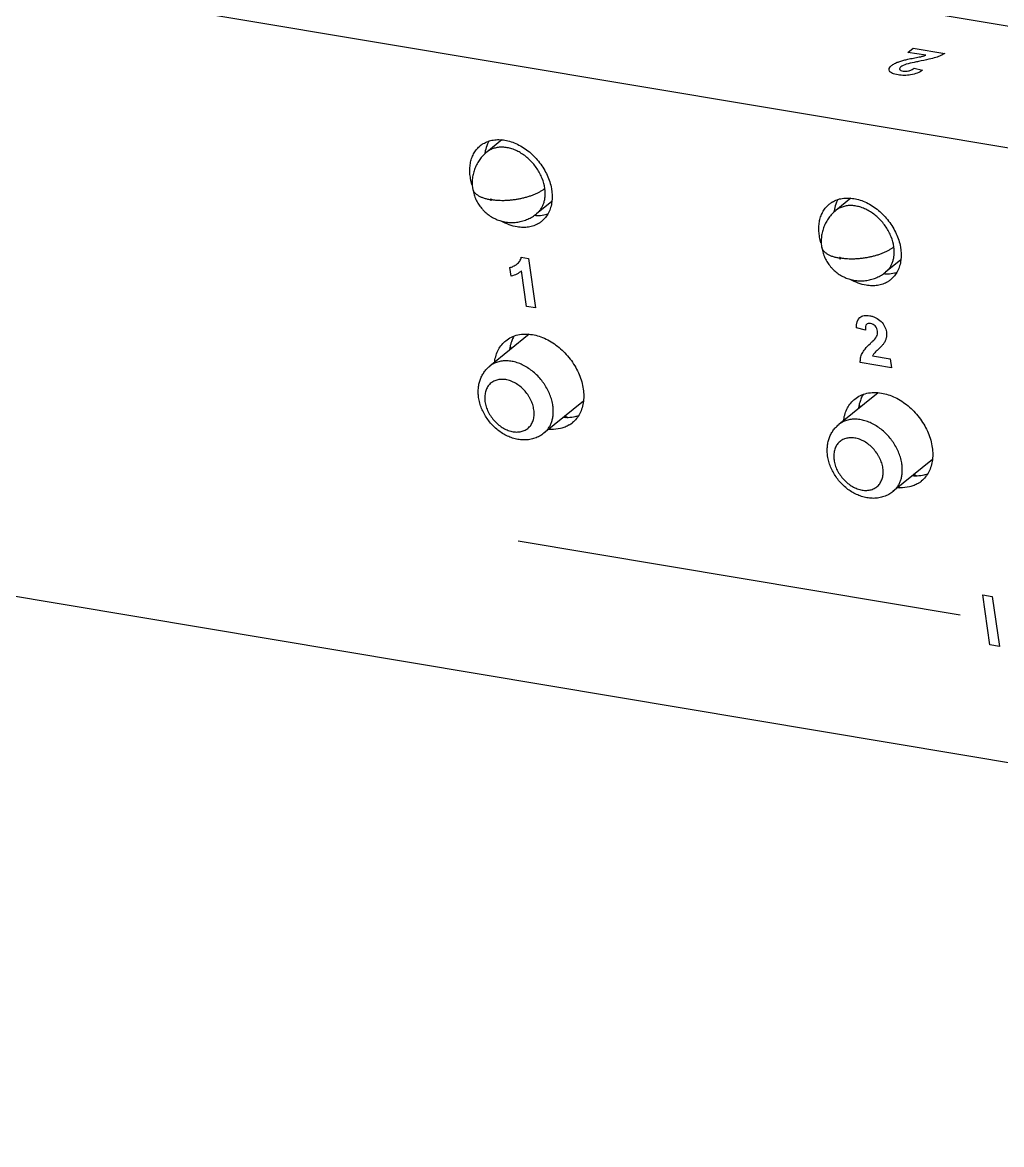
# Paper-space layout 'HD-MD4X2-4K-E_1' of a CAD drawing. Header units: inches. Extents: x 0 to 22, y 0 to 17.
# Drawn here: x 13.644 to 15.03, y 6.64 to 8.228 of the extents above; entities that cross this region are included whole.
import ezdxf

# ---------------------------------------------------------------- set-up
doc = ezdxf.new("R2010")
doc.units = ezdxf.units.IN
doc.header["$LTSCALE"] = 1.21
doc.header["$MEASUREMENT"] = 0
doc.layers.get('0').update_dxf_attribs({"linetype": 'CONTINUOUS'})

psp = doc.layouts.new('HD-MD4X2-4K-E_1')

# ---------------------------------------------------------------- linework, layer by layer
at = {"color": 7, "linetype": 'Continuous'}
for p, q in [((18.134, 7.5331), (11.9715, 8.5637)), ((14.4207, 8.327), (15.0468, 8.2222)), ((14.8977, 8.1861), (14.9052, 8.1922)), ((14.923, 8.1819), (14.8977, 8.1861)), ((14.9052, 8.1922), (14.95, 8.1847)), ((14.9066, 8.1635), (14.9185, 8.1607)), ((14.3228, 8.0622), (14.3013, 8.0448)), ((14.8171, 7.9795), (14.7957, 7.9621)), ((14.3935, 7.975), (14.372, 7.9576)), ((14.3359, 7.8694), (14.3341, 7.8815)), ((14.3502, 7.8961), (14.3604, 7.8944)), ((14.3604, 7.8944), (14.3703, 7.8243)), ((14.8878, 7.8924), (14.8663, 7.8749)), ((14.3578, 7.8264), (14.3506, 7.8768)), ((14.3703, 7.8243), (14.3578, 7.8264)), ((14.3613, 7.7869), (14.3055, 7.7417)), ((14.8376, 7.7927), (14.8249, 7.7961)), ((14.8477, 7.7562), (14.8727, 7.752)), ((14.8744, 7.7396), (14.8304, 7.7469)), ((14.8727, 7.752), (14.8744, 7.7396)), ((14.4382, 7.6921), (14.3823, 7.6468)), ((14.8556, 7.7042), (14.7998, 7.659)), ((18.2733, 6.6396), (12.0845, 7.6746)), ((14.9325, 7.6094), (14.8766, 7.5642)), ((14.3456, 7.4945), (14.9718, 7.3898)), ((15.0138, 7.3471), (15.0038, 7.418)), ((15.0038, 7.418), (15.0172, 7.4158)), ((15.0172, 7.4158), (15.0273, 7.3449)), ((15.0273, 7.3449), (15.0138, 7.3471))]:
    psp.add_line(p, q, dxfattribs=at)
for centre, radius, start, end in [((14.3153, 8.0254), 0.0367, 121.0951, 129.0263), ((14.3398, 8.0399), 0.041, 150.0519, 156.0315), ((14.3516, 8.0364), 0.0534, 171.4559, 173.4212), ((14.356, 8.0218), 0.079, 196.8203, 197.7921), ((14.8341, 7.9572), 0.041, 150.0519, 156.0315), ((14.8097, 7.9427), 0.0367, 121.0951, 129.0263), ((14.846, 7.9538), 0.0534, 171.4559, 173.4212), ((14.3742, 8.0082), 0.053, 264.681, 267.7378), ((14.3559, 7.9753), 0.0367, 301.0951, 309.0263), ((14.3752, 7.9961), 0.0408, 283.198, 288.0716), ((14.8504, 7.9391), 0.079, 196.8203, 197.7921), ((14.8685, 7.9255), 0.053, 264.681, 267.7378), ((14.8695, 7.9134), 0.0408, 283.198, 288.0716), ((14.8502, 7.8927), 0.0367, 301.0951, 309.0263), ((14.4319, 7.7812), 0.098, 186.3786, 189.0575), ((14.3701, 7.7405), 0.0581, 171.9598, 173.1176), ((14.9262, 7.6985), 0.098, 186.3786, 189.0575), ((14.4154, 7.7267), 0.0575, 265.0015, 267.7408), ((14.4475, 7.7632), 0.0989, 248.9766, 251.6609), ((14.3974, 7.6926), 0.0399, 301.0951, 309.0263), ((14.4166, 7.7134), 0.0441, 283.1916, 289.78), ((14.8644, 7.6578), 0.0581, 171.9598, 173.1176), ((14.3944, 7.7094), 0.0571, 264.9888, 267.776), ((14.9097, 7.644), 0.0575, 265.0015, 267.7408), ((14.9418, 7.6805), 0.0989, 248.9766, 251.6609), ((14.8917, 7.6099), 0.0399, 301.0951, 309.0263), ((14.9109, 7.6308), 0.0441, 283.1916, 289.78), ((14.8888, 7.6267), 0.0571, 264.9888, 267.776)]:
    psp.add_arc(centre, radius, start, end, dxfattribs=at)
for points, knots in [([(14.95, 8.1847), (14.9483, 8.1836), (14.9445, 8.1815), (14.9369, 8.1785), (14.9262, 8.1758), (14.9179, 8.1741), (14.913, 8.1731)], [0, 0, 0, 0, 0.191305, 0.386462, 0.638615, 1, 1, 1, 1]), ([(14.9185, 8.1607), (14.9144, 8.158), (14.9055, 8.154), (14.8923, 8.1532), (14.8834, 8.1541), (14.8756, 8.156), (14.8697, 8.1603), (14.8718, 8.1654), (14.8758, 8.1683), (14.8765, 8.1688)], [0, 0, 0, 0, 0.25118, 0.364908, 0.489935, 0.623559, 0.740564, 0.956377, 1, 1, 1, 1]), ([(14.8765, 8.1688), (14.878, 8.1698), (14.8811, 8.1714), (14.8864, 8.1734), (14.8919, 8.175), (14.8984, 8.1765), (14.9057, 8.178), (14.9126, 8.1793), (14.9176, 8.1803), (14.9207, 8.1811), (14.9223, 8.1816), (14.923, 8.1819)], [0, 0, 0, 0, 0.135977, 0.245026, 0.369082, 0.482626, 0.648223, 0.806336, 0.896825, 0.951079, 1, 1, 1, 1]), ([(14.8955, 8.1692), (14.8925, 8.1683), (14.8874, 8.1661), (14.885, 8.1624), (14.8875, 8.1604), (14.8908, 8.1596), (14.8946, 8.1592), (14.8981, 8.1596), (14.8998, 8.1601), (14.9003, 8.1603)], [0, 0, 0, 0, 0.270949, 0.499437, 0.605612, 0.725485, 0.845201, 0.95374, 1, 1, 1, 1]), ([(14.913, 8.1731), (14.9109, 8.1727), (14.905, 8.1715), (14.899, 8.1703), (14.8955, 8.1692)], [0, 0, 0, 0, 0.353209, 1, 1, 1, 1]), ([(14.2964, 8.0568), (14.2985, 8.0581), (14.3031, 8.0603), (14.3107, 8.0622), (14.3187, 8.0627), (14.3242, 8.0622), (14.3269, 8.0618)], [0, 0, 0, 0, 0.23666, 0.480611, 0.734781, 1, 1, 1, 1]), ([(14.3024, 8.0565), (14.3019, 8.0556), (14.3004, 8.0517), (14.2993, 8.0475), (14.2989, 8.0444)], [0, 0, 0, 0, 0.243844, 1, 1, 1, 1]), ([(14.3269, 8.0618), (14.3299, 8.0613), (14.336, 8.0597), (14.3481, 8.0548), (14.3594, 8.0474), (14.3695, 8.038), (14.3764, 8.03), (14.3823, 8.0213), (14.3886, 8.0093), (14.3937, 7.9937), (14.3944, 7.9779), (14.3921, 7.9665), (14.389, 7.9588), (14.3847, 7.9522), (14.381, 7.9484), (14.379, 7.9468)], [0, 0, 0, 0, 0.06053, 0.124046, 0.257571, 0.326686, 0.396397, 0.465921, 0.534507, 0.665931, 0.786893, 0.843266, 0.897119, 0.949075, 1, 1, 1, 1]), ([(14.2804, 7.9989), (14.2796, 8.0016), (14.2783, 8.007), (14.2772, 8.0152), (14.2773, 8.023), (14.2783, 8.0305), (14.2803, 8.0375), (14.2833, 8.0438), (14.2873, 8.0493), (14.2905, 8.0525), (14.2922, 8.0539)], [0, 0, 0, 0, 0.142068, 0.279157, 0.410819, 0.537004, 0.65807, 0.774743, 0.88823, 1, 1, 1, 1]), ([(14.3013, 8.0448), (14.2995, 8.0433), (14.2968, 8.0408), (14.2936, 8.0373), (14.2914, 8.0344), (14.2894, 8.0315), (14.287, 8.0273), (14.2844, 8.0219), (14.2826, 8.0162), (14.2816, 8.0115), (14.281, 8.008), (14.2807, 8.0044), (14.2807, 7.9996), (14.2809, 7.996), (14.2813, 7.9936)], [0, 0, 0, 0, 0.124947, 0.187481, 0.249998, 0.312508, 0.37502, 0.499991, 0.624961, 0.687474, 0.749986, 0.812508, 0.875048, 1, 1, 1, 1]), ([(14.3836, 7.9933), (14.3829, 7.9982), (14.3813, 8.0043), (14.3783, 8.0111), (14.376, 8.0158), (14.3726, 8.0214), (14.3679, 8.0278), (14.3626, 8.0336), (14.3567, 8.0387), (14.3504, 8.0432), (14.3439, 8.0468), (14.3372, 8.0495), (14.3305, 8.0512), (14.325, 8.0518), (14.3207, 8.0518), (14.3175, 8.0516), (14.3145, 8.051), (14.3116, 8.0503), (14.3088, 8.0493), (14.3062, 8.048), (14.3037, 8.0465), (14.3021, 8.0454), (14.3013, 8.0448)], [0, 0, 0, 0, 0.129601, 0.1633, 0.197367, 0.266292, 0.335783, 0.405194, 0.473884, 0.54125, 0.606758, 0.669987, 0.730657, 0.788668, 0.816725, 0.844178, 0.871079, 0.897492, 0.923495, 0.949179, 0.974645, 1, 1, 1, 1]), ([(14.2813, 7.9936), (14.2816, 7.9912), (14.2824, 7.9875), (14.2839, 7.9828), (14.2856, 7.9782), (14.2884, 7.9727), (14.2919, 7.9676), (14.2951, 7.9639), (14.2977, 7.9612), (14.3004, 7.9587), (14.3042, 7.9556), (14.3084, 7.9529), (14.3128, 7.9506), (14.3162, 7.9491), (14.3196, 7.9479), (14.3232, 7.9469), (14.3268, 7.9461), (14.3305, 7.9455), (14.3342, 7.9452), (14.3391, 7.9451), (14.3452, 7.9457), (14.3513, 7.947), (14.356, 7.9485), (14.3594, 7.9499), (14.3627, 7.9515), (14.367, 7.9539), (14.3701, 7.9561), (14.372, 7.9576)], [0, 0, 0, 0, 0.062474, 0.093749, 0.125015, 0.187504, 0.249997, 0.281258, 0.312518, 0.343777, 0.375035, 0.437516, 0.468773, 0.500028, 0.531281, 0.562533, 0.593785, 0.62504, 0.656296, 0.687549, 0.750017, 0.812496, 0.84375, 0.875001, 0.906257, 0.937526, 1, 1, 1, 1]), ([(14.2813, 7.9936), (14.2813, 7.9931), (14.2815, 7.9922), (14.282, 7.9908), (14.2827, 7.9895), (14.2835, 7.9882), (14.2846, 7.987), (14.2858, 7.9858), (14.2872, 7.9847), (14.2888, 7.9836), (14.2905, 7.9826), (14.2924, 7.9817), (14.2944, 7.9808), (14.2973, 7.9797), (14.3014, 7.9785), (14.3047, 7.9779), (14.3065, 7.9776)], [0, 0, 0, 0, 0.044652, 0.089958, 0.136533, 0.18493, 0.235621, 0.28898, 0.345299, 0.404792, 0.467588, 0.533761, 0.603338, 0.676295, 0.832058, 1, 1, 1, 1]), ([(14.3836, 7.9933), (14.3826, 7.9925), (14.3805, 7.991), (14.377, 7.9888), (14.3731, 7.9867), (14.3688, 7.9848), (14.3643, 7.983), (14.3595, 7.9814), (14.3545, 7.98), (14.3493, 7.9788), (14.3441, 7.9778), (14.3387, 7.977), (14.3334, 7.9764), (14.3281, 7.9761), (14.3228, 7.976), (14.3178, 7.9762), (14.3129, 7.9766), (14.3097, 7.977), (14.3081, 7.9773)], [0, 0, 0, 0, 0.048773, 0.101229, 0.157095, 0.216073, 0.277801, 0.341857, 0.407775, 0.47506, 0.543198, 0.611661, 0.679913, 0.747422, 0.813664, 0.878156, 0.940433, 1, 1, 1, 1]), ([(14.372, 7.9576), (14.3726, 7.9581), (14.3737, 7.9591), (14.3753, 7.9607), (14.3767, 7.9624), (14.3785, 7.9649), (14.3805, 7.9683), (14.3823, 7.9728), (14.3835, 7.9776), (14.384, 7.9818), (14.3842, 7.9852), (14.3841, 7.9888), (14.3839, 7.9915), (14.3836, 7.9933)], [0, 0, 0, 0, 0.057314, 0.114782, 0.172554, 0.230773, 0.349013, 0.470526, 0.596031, 0.725998, 0.792756, 0.860692, 1, 1, 1, 1]), ([(14.3081, 7.9773), (14.3081, 7.9774), (14.3081, 7.9775), (14.308, 7.9777), (14.3078, 7.978), (14.3076, 7.9782), (14.3074, 7.9783), (14.3072, 7.9783), (14.307, 7.9783), (14.3069, 7.9783), (14.3068, 7.9782), (14.3066, 7.9782), (14.3066, 7.978), (14.3065, 7.9779), (14.3065, 7.9777), (14.3065, 7.9776), (14.3065, 7.9776)], [0, 0, 0, 0, 0.066188, 0.135773, 0.2788, 0.419025, 0.485581, 0.548553, 0.607675, 0.663403, 0.716663, 0.769029, 0.822305, 0.878161, 0.937443, 1, 1, 1, 1]), ([(14.3065, 7.9776), (14.3065, 7.9775), (14.3065, 7.9774), (14.3066, 7.9772), (14.3068, 7.9769), (14.3071, 7.9767), (14.3073, 7.9766), (14.3074, 7.9765), (14.3076, 7.9765), (14.3077, 7.9766), (14.3079, 7.9766), (14.308, 7.9767), (14.3081, 7.9768), (14.3081, 7.977), (14.3082, 7.9771), (14.3081, 7.9772), (14.3081, 7.9773)], [0, 0, 0, 0, 0.066188, 0.135773, 0.2788, 0.419025, 0.485581, 0.548553, 0.607675, 0.663403, 0.716663, 0.769029, 0.822305, 0.878161, 0.937443, 1, 1, 1, 1]), ([(14.7907, 7.9741), (14.7928, 7.9754), (14.7974, 7.9776), (14.805, 7.9795), (14.813, 7.9801), (14.8185, 7.9795), (14.8212, 7.9791)], [0, 0, 0, 0, 0.23666, 0.480611, 0.734781, 1, 1, 1, 1]), ([(14.8212, 7.9791), (14.8242, 7.9786), (14.8303, 7.9771), (14.8424, 7.9722), (14.8538, 7.9647), (14.8638, 7.9553), (14.8707, 7.9474), (14.8766, 7.9387), (14.8829, 7.9266), (14.888, 7.9111), (14.8887, 7.8953), (14.8864, 7.8838), (14.8833, 7.8762), (14.879, 7.8695), (14.8753, 7.8658), (14.8733, 7.8642)], [0, 0, 0, 0, 0.06053, 0.124046, 0.257571, 0.326686, 0.396397, 0.465921, 0.534507, 0.665931, 0.786893, 0.843266, 0.897119, 0.949075, 1, 1, 1, 1]), ([(14.7747, 7.9163), (14.7739, 7.919), (14.7726, 7.9244), (14.7716, 7.9325), (14.7716, 7.9403), (14.7726, 7.9478), (14.7746, 7.9548), (14.7777, 7.9611), (14.7816, 7.9667), (14.7848, 7.9698), (14.7865, 7.9712)], [0, 0, 0, 0, 0.142068, 0.279157, 0.410819, 0.537004, 0.65807, 0.774743, 0.88823, 1, 1, 1, 1]), ([(14.7957, 7.9621), (14.7938, 7.9606), (14.7912, 7.9582), (14.788, 7.9546), (14.7857, 7.9518), (14.7837, 7.9488), (14.7813, 7.9447), (14.7787, 7.9392), (14.7769, 7.9335), (14.7759, 7.9288), (14.7754, 7.9253), (14.7751, 7.9217), (14.775, 7.9169), (14.7752, 7.9133), (14.7756, 7.9109)], [0, 0, 0, 0, 0.124947, 0.187481, 0.249998, 0.312508, 0.37502, 0.499991, 0.624961, 0.687474, 0.749986, 0.812508, 0.875048, 1, 1, 1, 1]), ([(14.7967, 7.9739), (14.7962, 7.9729), (14.7947, 7.969), (14.7937, 7.9649), (14.7932, 7.9617)], [0, 0, 0, 0, 0.243844, 1, 1, 1, 1]), ([(14.8779, 7.9107), (14.8772, 7.9155), (14.8756, 7.9216), (14.8726, 7.9285), (14.8703, 7.9331), (14.867, 7.9388), (14.8622, 7.9451), (14.8569, 7.9509), (14.851, 7.9561), (14.8448, 7.9605), (14.8382, 7.9641), (14.8315, 7.9668), (14.8248, 7.9685), (14.8193, 7.9692), (14.815, 7.9692), (14.8119, 7.9689), (14.8088, 7.9684), (14.8059, 7.9676), (14.8031, 7.9666), (14.8005, 7.9654), (14.798, 7.9639), (14.7964, 7.9627), (14.7957, 7.9621)], [0, 0, 0, 0, 0.129601, 0.1633, 0.197367, 0.266292, 0.335783, 0.405194, 0.473884, 0.54125, 0.606758, 0.669987, 0.730657, 0.788668, 0.816725, 0.844178, 0.871079, 0.897492, 0.923495, 0.949179, 0.974645, 1, 1, 1, 1]), ([(14.3443, 7.9389), (14.3404, 7.9396), (14.3326, 7.9417), (14.3253, 7.9452), (14.3217, 7.9472)], [0, 0, 0, 0, 0.485603, 1, 1, 1, 1]), ([(14.3721, 7.9552), (14.3732, 7.9552), (14.3773, 7.9551), (14.3815, 7.9556), (14.3845, 7.9563)], [0, 0, 0, 0, 0.256596, 1, 1, 1, 1]), ([(14.3748, 7.9439), (14.3727, 7.9426), (14.3681, 7.9404), (14.3606, 7.9385), (14.3525, 7.938), (14.3471, 7.9385), (14.3443, 7.9389)], [0, 0, 0, 0, 0.23666, 0.480611, 0.734781, 1, 1, 1, 1]), ([(14.7756, 7.9109), (14.7759, 7.9085), (14.7767, 7.9049), (14.7782, 7.9002), (14.78, 7.8956), (14.7827, 7.8901), (14.7862, 7.885), (14.7894, 7.8812), (14.792, 7.8785), (14.7947, 7.876), (14.7986, 7.8729), (14.8027, 7.8702), (14.8071, 7.868), (14.8105, 7.8665), (14.8139, 7.8652), (14.8175, 7.8642), (14.8211, 7.8634), (14.8248, 7.8629), (14.8285, 7.8626), (14.8334, 7.8625), (14.8396, 7.863), (14.8456, 7.8643), (14.8503, 7.8658), (14.8537, 7.8672), (14.857, 7.8688), (14.8613, 7.8712), (14.8644, 7.8734), (14.8663, 7.8749)], [0, 0, 0, 0, 0.062474, 0.093749, 0.125015, 0.187504, 0.249997, 0.281258, 0.312518, 0.343777, 0.375035, 0.437516, 0.468773, 0.500028, 0.531281, 0.562533, 0.593785, 0.62504, 0.656296, 0.687549, 0.750017, 0.812496, 0.84375, 0.875001, 0.906257, 0.937526, 1, 1, 1, 1]), ([(14.7756, 7.9109), (14.7756, 7.9105), (14.7758, 7.9095), (14.7763, 7.9082), (14.777, 7.9069), (14.7779, 7.9056), (14.7789, 7.9043), (14.7801, 7.9032), (14.7815, 7.902), (14.7831, 7.901), (14.7848, 7.8999), (14.7867, 7.899), (14.7887, 7.8981), (14.7917, 7.897), (14.7957, 7.8959), (14.7991, 7.8952), (14.8008, 7.8949)], [0, 0, 0, 0, 0.044652, 0.089958, 0.136533, 0.18493, 0.235621, 0.28898, 0.345299, 0.404792, 0.467588, 0.533761, 0.603338, 0.676295, 0.832058, 1, 1, 1, 1]), ([(14.8779, 7.9107), (14.8769, 7.9099), (14.8748, 7.9083), (14.8713, 7.9061), (14.8674, 7.904), (14.8631, 7.9021), (14.8586, 7.9003), (14.8538, 7.8987), (14.8488, 7.8973), (14.8437, 7.8961), (14.8384, 7.8951), (14.833, 7.8943), (14.8277, 7.8938), (14.8224, 7.8934), (14.8172, 7.8934), (14.8121, 7.8935), (14.8072, 7.8939), (14.804, 7.8944), (14.8025, 7.8946)], [0, 0, 0, 0, 0.048773, 0.101229, 0.157095, 0.216073, 0.277801, 0.341857, 0.407775, 0.47506, 0.543198, 0.611661, 0.679913, 0.747422, 0.813664, 0.878156, 0.940433, 1, 1, 1, 1]), ([(14.8663, 7.8749), (14.8669, 7.8754), (14.868, 7.8764), (14.8696, 7.878), (14.8711, 7.8798), (14.8729, 7.8822), (14.8748, 7.8856), (14.8766, 7.8901), (14.8778, 7.8949), (14.8783, 7.8991), (14.8785, 7.9026), (14.8784, 7.9062), (14.8782, 7.9089), (14.8779, 7.9107)], [0, 0, 0, 0, 0.057314, 0.114782, 0.172554, 0.230773, 0.349013, 0.470526, 0.596031, 0.725998, 0.792756, 0.860692, 1, 1, 1, 1]), ([(14.3341, 7.8815), (14.3358, 7.8818), (14.3393, 7.8831), (14.3441, 7.8861), (14.3483, 7.8902), (14.3498, 7.894), (14.3502, 7.8961)], [0, 0, 0, 0, 0.219785, 0.481748, 0.75033, 1, 1, 1, 1]), ([(14.8025, 7.8946), (14.8024, 7.8947), (14.8024, 7.8948), (14.8023, 7.895), (14.8021, 7.8953), (14.8019, 7.8955), (14.8017, 7.8956), (14.8015, 7.8956), (14.8014, 7.8957), (14.8012, 7.8956), (14.8011, 7.8956), (14.801, 7.8955), (14.8009, 7.8954), (14.8008, 7.8952), (14.8008, 7.8951), (14.8008, 7.895), (14.8008, 7.8949)], [0, 0, 0, 0, 0.066188, 0.135773, 0.2788, 0.419025, 0.485581, 0.548553, 0.607675, 0.663403, 0.716663, 0.769029, 0.822305, 0.878161, 0.937443, 1, 1, 1, 1]), ([(14.8008, 7.8949), (14.8008, 7.8948), (14.8008, 7.8947), (14.8009, 7.8945), (14.8011, 7.8942), (14.8014, 7.894), (14.8016, 7.8939), (14.8018, 7.8939), (14.8019, 7.8939), (14.8021, 7.8939), (14.8022, 7.8939), (14.8023, 7.894), (14.8024, 7.8942), (14.8024, 7.8943), (14.8025, 7.8945), (14.8025, 7.8946), (14.8025, 7.8946)], [0, 0, 0, 0, 0.066188, 0.135773, 0.2788, 0.419025, 0.485581, 0.548553, 0.607675, 0.663403, 0.716663, 0.769029, 0.822305, 0.878161, 0.937443, 1, 1, 1, 1]), ([(14.8664, 7.8725), (14.8675, 7.8725), (14.8717, 7.8725), (14.8758, 7.873), (14.8789, 7.8737)], [0, 0, 0, 0, 0.256596, 1, 1, 1, 1]), ([(14.8386, 7.8563), (14.8348, 7.8569), (14.827, 7.8591), (14.8196, 7.8625), (14.816, 7.8646)], [0, 0, 0, 0, 0.485603, 1, 1, 1, 1]), ([(14.8692, 7.8612), (14.867, 7.86), (14.8624, 7.8578), (14.8549, 7.8559), (14.8468, 7.8553), (14.8414, 7.8558), (14.8386, 7.8563)], [0, 0, 0, 0, 0.23666, 0.480611, 0.734781, 1, 1, 1, 1]), ([(14.8249, 7.7961), (14.8247, 7.8018), (14.8266, 7.8104), (14.8359, 7.8138), (14.8425, 7.8135), (14.8482, 7.8122), (14.8538, 7.81), (14.8599, 7.8055), (14.8653, 7.7982), (14.8672, 7.7919), (14.8675, 7.7884), (14.8675, 7.7875)], [0, 0, 0, 0, 0.250781, 0.364429, 0.489318, 0.559478, 0.623277, 0.739971, 0.849546, 0.960295, 1, 1, 1, 1]), ([(14.8534, 7.7836), (14.8545, 7.7858), (14.8557, 7.7906), (14.8529, 7.7979), (14.8485, 7.8012), (14.845, 7.8023), (14.8415, 7.8023), (14.8394, 7.8011), (14.8386, 7.8), (14.8384, 7.7996)], [0, 0, 0, 0, 0.270825, 0.499229, 0.605401, 0.725522, 0.844994, 0.953722, 1, 1, 1, 1]), ([(14.3283, 7.7778), (14.3307, 7.7798), (14.3361, 7.7832), (14.3454, 7.7864), (14.3555, 7.7875), (14.3624, 7.787), (14.3659, 7.7864)], [0, 0, 0, 0, 0.236576, 0.479288, 0.733143, 1, 1, 1, 1]), ([(14.3659, 7.7864), (14.3692, 7.7859), (14.3758, 7.7842), (14.3889, 7.7789), (14.4012, 7.7708), (14.4122, 7.7606), (14.4196, 7.752), (14.426, 7.7425), (14.4329, 7.7295), (14.4384, 7.7126), (14.4392, 7.6954), (14.4366, 7.6829), (14.4333, 7.6747), (14.4286, 7.6674), (14.4246, 7.6634), (14.4225, 7.6616)], [0, 0, 0, 0, 0.06053, 0.124046, 0.257571, 0.326686, 0.396397, 0.465921, 0.534507, 0.665931, 0.786893, 0.843266, 0.897119, 0.949075, 1, 1, 1, 1]), ([(14.8675, 7.7875), (14.8675, 7.7869), (14.8675, 7.7848), (14.8671, 7.7813), (14.8655, 7.7772), (14.8634, 7.7734), (14.8602, 7.7697), (14.8577, 7.7673), (14.8562, 7.7659)], [0, 0, 0, 0, 0.063061, 0.218414, 0.384723, 0.574148, 0.74748, 1, 1, 1, 1]), ([(14.3126, 7.7486), (14.313, 7.7515), (14.3143, 7.7573), (14.3176, 7.7653), (14.3223, 7.7722), (14.3262, 7.7761), (14.3283, 7.7778)], [0, 0, 0, 0, 0.263888, 0.516431, 0.760513, 1, 1, 1, 1]), ([(14.3352, 7.773), (14.335, 7.7723), (14.3342, 7.7695), (14.3337, 7.7666), (14.3334, 7.7644)], [0, 0, 0, 0, 0.245887, 1, 1, 1, 1]), ([(14.3402, 7.7844), (14.3391, 7.7827), (14.3372, 7.779), (14.3357, 7.775), (14.3352, 7.773)], [0, 0, 0, 0, 0.49279, 1, 1, 1, 1]), ([(14.8304, 7.7469), (14.8303, 7.7492), (14.8306, 7.7537), (14.8328, 7.7603), (14.8376, 7.767), (14.8419, 7.7714), (14.8446, 7.7739)], [0, 0, 0, 0, 0.191271, 0.386376, 0.638809, 1, 1, 1, 1]), ([(14.8446, 7.7739), (14.8457, 7.775), (14.8487, 7.7781), (14.852, 7.7811), (14.8534, 7.7836)], [0, 0, 0, 0, 0.353526, 1, 1, 1, 1]), ([(14.8562, 7.7659), (14.8548, 7.7646), (14.8526, 7.7625), (14.85, 7.7598), (14.8486, 7.7579), (14.848, 7.7567), (14.8477, 7.7562)], [0, 0, 0, 0, 0.449919, 0.707013, 0.860862, 1, 1, 1, 1]), ([(14.2898, 7.6973), (14.2895, 7.6994), (14.2892, 7.7036), (14.2893, 7.7089), (14.2897, 7.713), (14.2903, 7.7161), (14.291, 7.719), (14.2922, 7.723), (14.2941, 7.7277), (14.2967, 7.732), (14.2991, 7.7353), (14.3017, 7.7383), (14.3039, 7.7404), (14.3055, 7.7417)], [0, 0, 0, 0, 0.129137, 0.256642, 0.31983, 0.382665, 0.445195, 0.507468, 0.631295, 0.754503, 0.815961, 0.877337, 1, 1, 1, 1]), ([(14.395, 7.6857), (14.3948, 7.687), (14.3944, 7.6896), (14.3931, 7.6948), (14.3909, 7.7013), (14.3874, 7.709), (14.3838, 7.715), (14.3805, 7.7197), (14.3769, 7.7242), (14.3721, 7.7295), (14.3657, 7.7351), (14.36, 7.7391), (14.3553, 7.7419), (14.3505, 7.7443), (14.3445, 7.7468), (14.3372, 7.7487), (14.3312, 7.7493), (14.3265, 7.7493), (14.3231, 7.749), (14.3198, 7.7485), (14.3167, 7.7477), (14.3136, 7.7466), (14.3107, 7.7452), (14.308, 7.7436), (14.3063, 7.7423), (14.3055, 7.7417)], [0, 0, 0, 0, 0.0316, 0.063822, 0.129824, 0.197541, 0.266448, 0.301165, 0.335942, 0.405334, 0.474005, 0.541351, 0.574371, 0.606869, 0.67008, 0.730732, 0.788727, 0.816776, 0.844222, 0.871115, 0.89752, 0.923516, 0.949193, 0.974652, 1, 1, 1, 1]), ([(14.368, 7.68), (14.3679, 7.6812), (14.3674, 7.6837), (14.3664, 7.6873), (14.3651, 7.691), (14.3634, 7.6946), (14.3615, 7.6981), (14.3586, 7.7026), (14.3544, 7.7079), (14.3485, 7.7133), (14.3421, 7.7177), (14.3363, 7.7204), (14.3317, 7.7219), (14.3283, 7.7227), (14.3249, 7.7231), (14.3216, 7.7231), (14.3184, 7.7228), (14.3154, 7.7221), (14.3125, 7.7211), (14.3099, 7.7197), (14.3074, 7.718), (14.3052, 7.716), (14.3033, 7.7137), (14.3017, 7.7111), (14.3004, 7.7082), (14.2994, 7.7052), (14.2988, 7.702), (14.2984, 7.6986), (14.2984, 7.6951), (14.2987, 7.6928), (14.2988, 7.6916)], [0, 0, 0, 0, 0.032781, 0.066428, 0.100794, 0.135756, 0.171191, 0.206952, 0.278756, 0.349927, 0.41924, 0.485667, 0.517597, 0.548582, 0.578611, 0.607708, 0.635943, 0.663419, 0.690286, 0.716722, 0.742934, 0.769142, 0.795567, 0.822417, 0.849873, 0.878078, 0.907143, 0.937149, 0.968122, 1, 1, 1, 1]), ([(14.3823, 7.6468), (14.3814, 7.6461), (14.3794, 7.6446), (14.3762, 7.6427), (14.3729, 7.641), (14.3695, 7.6397), (14.3659, 7.6386), (14.3623, 7.6379), (14.3586, 7.6374), (14.3536, 7.6372), (14.3472, 7.6376), (14.3397, 7.6392), (14.3323, 7.6419), (14.3252, 7.6455), (14.3185, 7.6499), (14.3123, 7.6551), (14.3066, 7.6611), (14.3016, 7.6676), (14.2973, 7.6746), (14.2938, 7.6819), (14.2913, 7.6895), (14.2902, 7.6947), (14.2898, 7.6973)], [0, 0, 0, 0, 0.02939, 0.058764, 0.088171, 0.117641, 0.147185, 0.176818, 0.206571, 0.236468, 0.296768, 0.357954, 0.42016, 0.483412, 0.54762, 0.612578, 0.677989, 0.743503, 0.808755, 0.873403, 0.937223, 1, 1, 1, 1]), ([(14.2988, 7.6916), (14.299, 7.6903), (14.2995, 7.6879), (14.3005, 7.6842), (14.3018, 7.6806), (14.3034, 7.677), (14.3053, 7.6735), (14.3083, 7.669), (14.3125, 7.6637), (14.3184, 7.6582), (14.3248, 7.6538), (14.3305, 7.6511), (14.3352, 7.6496), (14.3386, 7.6489), (14.342, 7.6485), (14.3453, 7.6485), (14.3485, 7.6488), (14.3515, 7.6495), (14.3544, 7.6505), (14.357, 7.6519), (14.3595, 7.6536), (14.3616, 7.6556), (14.3636, 7.6579), (14.3652, 7.6605), (14.3665, 7.6633), (14.3675, 7.6663), (14.3681, 7.6696), (14.3685, 7.6729), (14.3684, 7.6764), (14.3682, 7.6788), (14.368, 7.68)], [0, 0, 0, 0, 0.032781, 0.066428, 0.100794, 0.135756, 0.171191, 0.206952, 0.278756, 0.349927, 0.41924, 0.485667, 0.517597, 0.548582, 0.578611, 0.607708, 0.635943, 0.663419, 0.690286, 0.716722, 0.742934, 0.769142, 0.795567, 0.822417, 0.849873, 0.878078, 0.907143, 0.937149, 0.968122, 1, 1, 1, 1]), ([(14.8069, 7.6659), (14.8074, 7.6689), (14.8086, 7.6746), (14.8119, 7.6826), (14.8166, 7.6896), (14.8205, 7.6935), (14.8226, 7.6952)], [0, 0, 0, 0, 0.263888, 0.516431, 0.760513, 1, 1, 1, 1]), ([(14.8226, 7.6952), (14.825, 7.6972), (14.8304, 7.7006), (14.8397, 7.7037), (14.8498, 7.7049), (14.8568, 7.7043), (14.8602, 7.7037)], [0, 0, 0, 0, 0.236576, 0.479288, 0.733143, 1, 1, 1, 1]), ([(14.8295, 7.6903), (14.8293, 7.6896), (14.8285, 7.6868), (14.828, 7.6839), (14.8278, 7.6818)], [0, 0, 0, 0, 0.245887, 1, 1, 1, 1]), ([(14.8345, 7.7018), (14.8334, 7.7), (14.8315, 7.6963), (14.8301, 7.6923), (14.8295, 7.6903)], [0, 0, 0, 0, 0.49279, 1, 1, 1, 1]), ([(14.8602, 7.7037), (14.8635, 7.7032), (14.8701, 7.7015), (14.8832, 7.6962), (14.8956, 7.6881), (14.9065, 7.678), (14.9139, 7.6693), (14.9203, 7.6599), (14.9272, 7.6468), (14.9327, 7.6299), (14.9335, 7.6127), (14.931, 7.6003), (14.9277, 7.592), (14.9229, 7.5847), (14.9189, 7.5807), (14.9168, 7.579)], [0, 0, 0, 0, 0.06053, 0.124046, 0.257571, 0.326686, 0.396397, 0.465921, 0.534507, 0.665931, 0.786893, 0.843266, 0.897119, 0.949075, 1, 1, 1, 1]), ([(14.3823, 7.6468), (14.3836, 7.6479), (14.386, 7.6501), (14.3891, 7.6541), (14.3912, 7.6577), (14.3925, 7.6609), (14.3937, 7.6642), (14.3949, 7.6686), (14.3954, 7.6731), (14.3956, 7.6769), (14.3955, 7.6808), (14.3953, 7.6838), (14.395, 7.6857)], [0, 0, 0, 0, 0.114712, 0.230633, 0.348885, 0.409225, 0.470482, 0.595988, 0.725961, 0.792749, 0.860727, 1, 1, 1, 1]), ([(14.4179, 7.6585), (14.4161, 7.6573), (14.4122, 7.6554), (14.4037, 7.6527), (14.3968, 7.6521), (14.3922, 7.6523)], [0, 0, 0, 0, 0.240397, 0.486042, 1, 1, 1, 1]), ([(14.4132, 7.6693), (14.4143, 7.6692), (14.4189, 7.6692), (14.4234, 7.6697), (14.4267, 7.6705)], [0, 0, 0, 0, 0.256596, 1, 1, 1, 1]), ([(14.7841, 7.6146), (14.7838, 7.6167), (14.7835, 7.6209), (14.7836, 7.6262), (14.784, 7.6303), (14.7846, 7.6334), (14.7853, 7.6364), (14.7865, 7.6403), (14.7884, 7.645), (14.791, 7.6494), (14.7934, 7.6526), (14.796, 7.6557), (14.7983, 7.6577), (14.7998, 7.659)], [0, 0, 0, 0, 0.129137, 0.256642, 0.31983, 0.382665, 0.445195, 0.507468, 0.631295, 0.754503, 0.815961, 0.877337, 1, 1, 1, 1]), ([(14.8893, 7.6031), (14.8891, 7.6043), (14.8887, 7.6069), (14.8874, 7.6122), (14.8853, 7.6187), (14.8817, 7.6263), (14.8781, 7.6324), (14.8748, 7.637), (14.8712, 7.6415), (14.8664, 7.6468), (14.86, 7.6524), (14.8543, 7.6565), (14.8496, 7.6592), (14.8449, 7.6617), (14.8388, 7.6641), (14.8316, 7.666), (14.8255, 7.6667), (14.8208, 7.6667), (14.8174, 7.6664), (14.8141, 7.6658), (14.811, 7.665), (14.8079, 7.6639), (14.8051, 7.6625), (14.8023, 7.6609), (14.8006, 7.6597), (14.7998, 7.659)], [0, 0, 0, 0, 0.0316, 0.063822, 0.129824, 0.197541, 0.266448, 0.301165, 0.335942, 0.405334, 0.474005, 0.541351, 0.574371, 0.606869, 0.67008, 0.730732, 0.788727, 0.816776, 0.844222, 0.871115, 0.89752, 0.923516, 0.949193, 0.974652, 1, 1, 1, 1]), ([(14.8624, 7.5973), (14.8622, 7.5985), (14.8617, 7.601), (14.8607, 7.6047), (14.8594, 7.6083), (14.8578, 7.6119), (14.8558, 7.6154), (14.8529, 7.6199), (14.8487, 7.6252), (14.8428, 7.6306), (14.8364, 7.6351), (14.8306, 7.6378), (14.826, 7.6393), (14.8226, 7.64), (14.8192, 7.6404), (14.8159, 7.6404), (14.8127, 7.6401), (14.8097, 7.6394), (14.8068, 7.6384), (14.8042, 7.637), (14.8017, 7.6353), (14.7995, 7.6333), (14.7976, 7.631), (14.796, 7.6284), (14.7947, 7.6256), (14.7937, 7.6225), (14.7931, 7.6193), (14.7927, 7.6159), (14.7928, 7.6124), (14.793, 7.6101), (14.7932, 7.6089)], [0, 0, 0, 0, 0.032781, 0.066428, 0.100794, 0.135756, 0.171191, 0.206952, 0.278756, 0.349927, 0.41924, 0.485667, 0.517597, 0.548582, 0.578611, 0.607708, 0.635943, 0.663419, 0.690286, 0.716722, 0.742934, 0.769142, 0.795567, 0.822417, 0.849873, 0.878078, 0.907143, 0.937149, 0.968122, 1, 1, 1, 1]), ([(14.8766, 7.5642), (14.8757, 7.5634), (14.8737, 7.5619), (14.8706, 7.56), (14.8673, 7.5584), (14.8638, 7.557), (14.8602, 7.556), (14.8566, 7.5552), (14.8529, 7.5547), (14.8479, 7.5545), (14.8415, 7.5549), (14.834, 7.5566), (14.8266, 7.5592), (14.8195, 7.5628), (14.8128, 7.5672), (14.8066, 7.5725), (14.8009, 7.5784), (14.7959, 7.5849), (14.7916, 7.5919), (14.7882, 7.5992), (14.7856, 7.6068), (14.7845, 7.612), (14.7841, 7.6146)], [0, 0, 0, 0, 0.02939, 0.058764, 0.088171, 0.117641, 0.147185, 0.176818, 0.206571, 0.236468, 0.296768, 0.357954, 0.42016, 0.483412, 0.54762, 0.612578, 0.677989, 0.743503, 0.808755, 0.873403, 0.937223, 1, 1, 1, 1]), ([(14.7932, 7.6089), (14.7933, 7.6077), (14.7938, 7.6052), (14.7948, 7.6016), (14.7961, 7.5979), (14.7977, 7.5943), (14.7997, 7.5908), (14.8026, 7.5863), (14.8068, 7.581), (14.8127, 7.5756), (14.8191, 7.5712), (14.8249, 7.5684), (14.8295, 7.567), (14.8329, 7.5662), (14.8363, 7.5658), (14.8396, 7.5658), (14.8428, 7.5661), (14.8458, 7.5668), (14.8487, 7.5678), (14.8513, 7.5692), (14.8538, 7.5709), (14.856, 7.5729), (14.8579, 7.5752), (14.8595, 7.5778), (14.8608, 7.5806), (14.8618, 7.5837), (14.8624, 7.5869), (14.8628, 7.5903), (14.8628, 7.5938), (14.8625, 7.5961), (14.8624, 7.5973)], [0, 0, 0, 0, 0.032781, 0.066428, 0.100794, 0.135756, 0.171191, 0.206952, 0.278756, 0.349927, 0.41924, 0.485667, 0.517597, 0.548582, 0.578611, 0.607708, 0.635943, 0.663419, 0.690286, 0.716722, 0.742934, 0.769142, 0.795567, 0.822417, 0.849873, 0.878078, 0.907143, 0.937149, 0.968122, 1, 1, 1, 1]), ([(14.8766, 7.5642), (14.8779, 7.5652), (14.8803, 7.5675), (14.8834, 7.5714), (14.8855, 7.5751), (14.8869, 7.5782), (14.8881, 7.5815), (14.8892, 7.5859), (14.8897, 7.5905), (14.8899, 7.5942), (14.8899, 7.5981), (14.8896, 7.6011), (14.8893, 7.6031)], [0, 0, 0, 0, 0.114712, 0.230633, 0.348885, 0.409225, 0.470482, 0.595988, 0.725961, 0.792749, 0.860727, 1, 1, 1, 1]), ([(14.9075, 7.5866), (14.9086, 7.5866), (14.9132, 7.5865), (14.9177, 7.5871), (14.921, 7.5878)], [0, 0, 0, 0, 0.256596, 1, 1, 1, 1]), ([(14.9123, 7.5758), (14.9104, 7.5747), (14.9065, 7.5727), (14.898, 7.57), (14.8911, 7.5694), (14.8865, 7.5696)], [0, 0, 0, 0, 0.240397, 0.486042, 1, 1, 1, 1])]:
    psp.add_open_spline(points, degree=3, knots=knots, dxfattribs=at)
for points in [[(14.9003, 8.1603), (14.9028, 8.1611), (14.9049, 8.1623), (14.9066, 8.1635)], [(14.3506, 7.8768), (14.3467, 7.873), (14.3415, 7.8705), (14.3359, 7.8694)], [(14.8384, 7.7996), (14.8375, 7.7977), (14.8374, 7.7951), (14.8376, 7.7927)]]:
    psp.add_open_spline(points, degree=3, dxfattribs=at)

doc.saveas('drawing.dxf')
